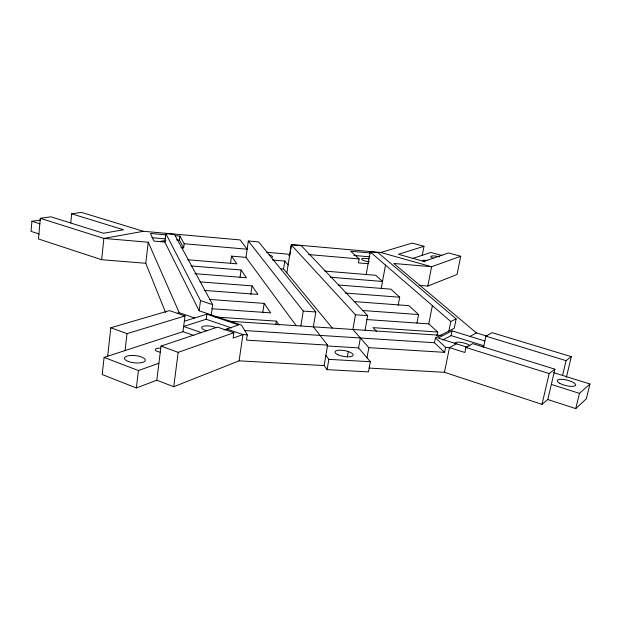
<?xml version="1.0" encoding="UTF-8"?>
<svg xmlns="http://www.w3.org/2000/svg" width="621" height="621" viewBox="0 0 621 621"><rect width="100%" height="100%" fill="white"/><g stroke="black" fill="none" stroke-linecap="round" stroke-linejoin="round"><path stroke-width="0.93" d="M40.489 220.028L31.912 221.278L31.05 231.369L39.131 234.001M70.771 222.892L71.648 213.803L123.563 229.778L103.459 233.263L50.86 216.791L40.303 218.313L38.486 238.976L101.642 259.718L145.772 263.281L165.551 312.371M101.642 259.718L103.878 238.402L143.42 231.291L240.125 239.931L247.166 249.207L184.173 243.735L179.88 236.058L175.138 235.638M193.76 335.464L182.985 331.668L104.095 357.401L102.232 374.541L136.364 387.954L156.795 380.215L173.74 386.728L239.093 360.84L324.131 365.583L327.096 369.635L368.494 371.901L370.349 361.74L358.581 347.9L326.972 345.951M107.65 356.353L110.786 327.756L169.502 310.601L185.027 315.934L182.985 331.668M125.077 350.555L127.002 333.671L185.027 315.934M145.772 263.281L148.233 242.237L103.878 238.402L40.303 218.313M136.364 387.954L138.429 370.551L158.906 363.231M324.131 365.583L327.609 345.129L246.521 340.122L247.298 334.851L241.561 325.14L199.139 310.772L164.844 242.05L165.861 233.659L174.493 234.428L212.7 304.663L211.295 314.886M156.795 380.215L161.033 346.091L217.521 327.12L233.869 332.74L233.1 338.111L242.935 334.572L247.298 334.851M180.967 247.663L183.645 247.888L179.368 240.117L179.88 236.058M183.645 247.888L184.173 243.735M173.74 386.728L178.18 352.348L233.869 332.74M199.139 310.772L200.498 300.603L165.861 233.659M201.654 332.732L183.661 326.436L206.156 319.256L206.847 314.164L238.658 324.946L224.049 329.961M230.461 263.653L231.509 256.131L245.986 257.358L296.062 325.513M240.048 277.276L241.088 270.003L191.02 265.951M245.986 257.358L248.346 241.018L258.654 241.934L315.833 311.975L313.372 326.825L327.609 345.129M239.093 360.84L242.935 334.572L226.774 329.021M250.799 294.416L252.056 285.877L200.047 281.88M262.753 312.666L264.15 303.39L209.983 299.477M332.282 328.02L283.556 268.978L284.775 261.068L272.518 260.036M275.833 324.752L276.399 321.127L215.068 316.982M286.863 272.984L291.249 244.845L301.317 245.737L367.679 315.647L365.047 330.271M289.813 255.309L291.49 244.511L380.735 252.483L431.603 266.735L460.728 256.271L457.048 274.482L427.846 286.048L419.159 285.35M300.843 325.994L303.258 311.082L248.346 241.018M327.096 369.635L328.858 359.349L325.87 355.383M370.473 253.003L350.725 251.249L359.148 258.934L358.457 262.885L368.113 263.708M347.341 357.005L348.303 351.548M291.249 244.845L355.468 314.777L352.883 329.456L368.835 347.675L444.589 352.348L445.591 347.372L435.453 337.886L454.23 328.307L456.148 318.899L377.917 252.568L370.209 251.885L366.157 274.754M358.581 347.9L360.351 337.987M366.995 357.805L368.835 347.675M381.31 288.02L385.486 265.089M398.17 305.385L399.699 297.218L390.904 289.161L338.554 285.023M422.257 255.285L423.98 246.296L412.173 243.09L380.735 252.483M416.955 323.075L418.608 314.544L408.928 305.672L354.094 301.581M427.846 286.048L431.603 266.735L393.799 263.467L476.392 332.918L487.415 336.287M436.928 335.705L437.665 332.01L428.777 323.875L432.371 305.617M444.589 352.348L434.483 342.753L435.453 337.886M448.859 331.047L450.784 321.538L456.148 318.899M442.851 339.904L451.094 335.596L452.057 330.869L484.885 340.976M369.037 368.09L444.45 372.305L449.48 347.62L456.443 343.817M444.45 372.305L541.993 404.341L547.8 399.52L554.902 369.192L472.697 343.646L465.921 347.481L464.881 352.487L449.48 347.62L445.591 347.372M483.526 347.356L485.909 336.171L492.104 332.67L571.304 356.656L566.391 377.289M541.993 404.341L549.166 373.578L554.902 369.192M562.572 375.449L566.08 360.654L571.304 356.656M547.8 399.52L575.745 408.61L579.447 393.365L589.95 384.003L553.404 372.584M589.95 384.003L586.317 398.822L575.745 408.61M482.214 346.728L483.868 345.765L451.094 335.596M470.027 336.403L476.392 332.918M452.057 330.869L438.046 338.057L467.186 347.186M412.189 258.608L430.834 252.46L441.958 255.503M184.344 321.197L206.847 314.164M423.98 246.296L398.372 254.3L423.864 261.402L448.502 252.949L460.728 256.271M177.521 313.225L179.252 312.712L194.614 317.983M71.648 213.803L81.467 212.39L143.42 231.291M328.858 359.349L370.349 361.74M244.674 330.543L434.483 342.753M227.884 321.135L441.151 335.34M437.665 332.01L373.05 327.647L376.745 331.606M211.87 308.746L270.678 312.852L264.15 303.39M366.359 319.52L428.777 323.875M362.361 310.484L418.608 314.544M303.258 311.082L315.833 311.975M355.468 314.777L367.679 315.647M204.317 290.411L257.948 294.408L252.056 285.877M345.175 293.034L399.699 297.218M194.854 273.675L246.444 277.75L241.088 270.003M280.731 268.746L283.556 268.978M330.457 277.245L382.505 281.46L375.79 275.305L324.698 271.082M187.845 259.78L236.826 263.824L231.509 256.131M164.844 242.05L154.016 241.111L150.476 233.449L165.652 234.8M308.614 254.548L359.148 258.934M266.72 252.305L287.849 254.136L289.673 256.209M151.889 237.711L165.155 238.875M176.527 239.869L179.368 240.117M353.823 255.433L369.79 256.83M485.909 336.171L566.08 360.654M465.921 347.481L549.166 373.578M551.339 384.422L579.447 393.365M31.912 221.278L40.023 223.863M200.498 300.603L212.7 304.663M206.156 319.256L231.555 327.935M110.786 327.756L127.002 333.671M161.033 346.091L178.18 352.348M104.095 357.401L138.429 370.551M370.209 251.885L450.784 321.538M284.775 261.068L288.113 264.988M276.399 321.127L279.116 325.062M148.233 242.237L179.252 312.712M454.743 343.747A7.825 2.259 11.9 0 1 461.256 342.412A7.825 2.259 11.9 0 1 469.926 346.013M369.433 261.775A6.078 1.413 9.9 0 1 361.569 259.205A6.078 1.413 9.9 0 1 368.789 258.91M160.342 352.177A5.938 2.018 6.5 0 1 155.234 349.646A5.938 2.018 6.5 0 1 160.412 348.164M206.964 330.822A8.321 2.631 7.6 0 1 203.09 326.351A8.321 2.631 7.6 0 1 216.162 327.733M425.082 261.86A3.85 0.854 10.6 0 1 422.979 260.447A3.85 0.854 10.6 0 1 427.186 260.579M433.14 258.142A6.404 1.389 10.7 0 1 431.634 256.046A6.404 1.389 10.7 0 1 439.521 256.877M160.288 241.701A6.474 1.568 7.2 0 1 165.838 241.018M269.328 254.866A6.978 1.7 8.6 0 1 271.509 257.529M559.754 383.343A9.494 2.795 13.8 0 0 575.287 385.618A9.494 2.795 13.8 0 0 564.171 379.555A9.494 2.795 13.8 0 0 559.754 383.343M128.376 361.507A10.487 3.656 5.9 0 0 145.213 360.716A10.487 3.656 5.9 0 0 131.085 355.46A10.487 3.656 5.9 0 0 128.376 361.507M337.909 354.731A9.199 2.942 10.1 0 0 352.907 355.577A9.199 2.942 10.1 0 0 341.356 350.236A9.199 2.942 10.1 0 0 337.909 354.731"/></g></svg>
